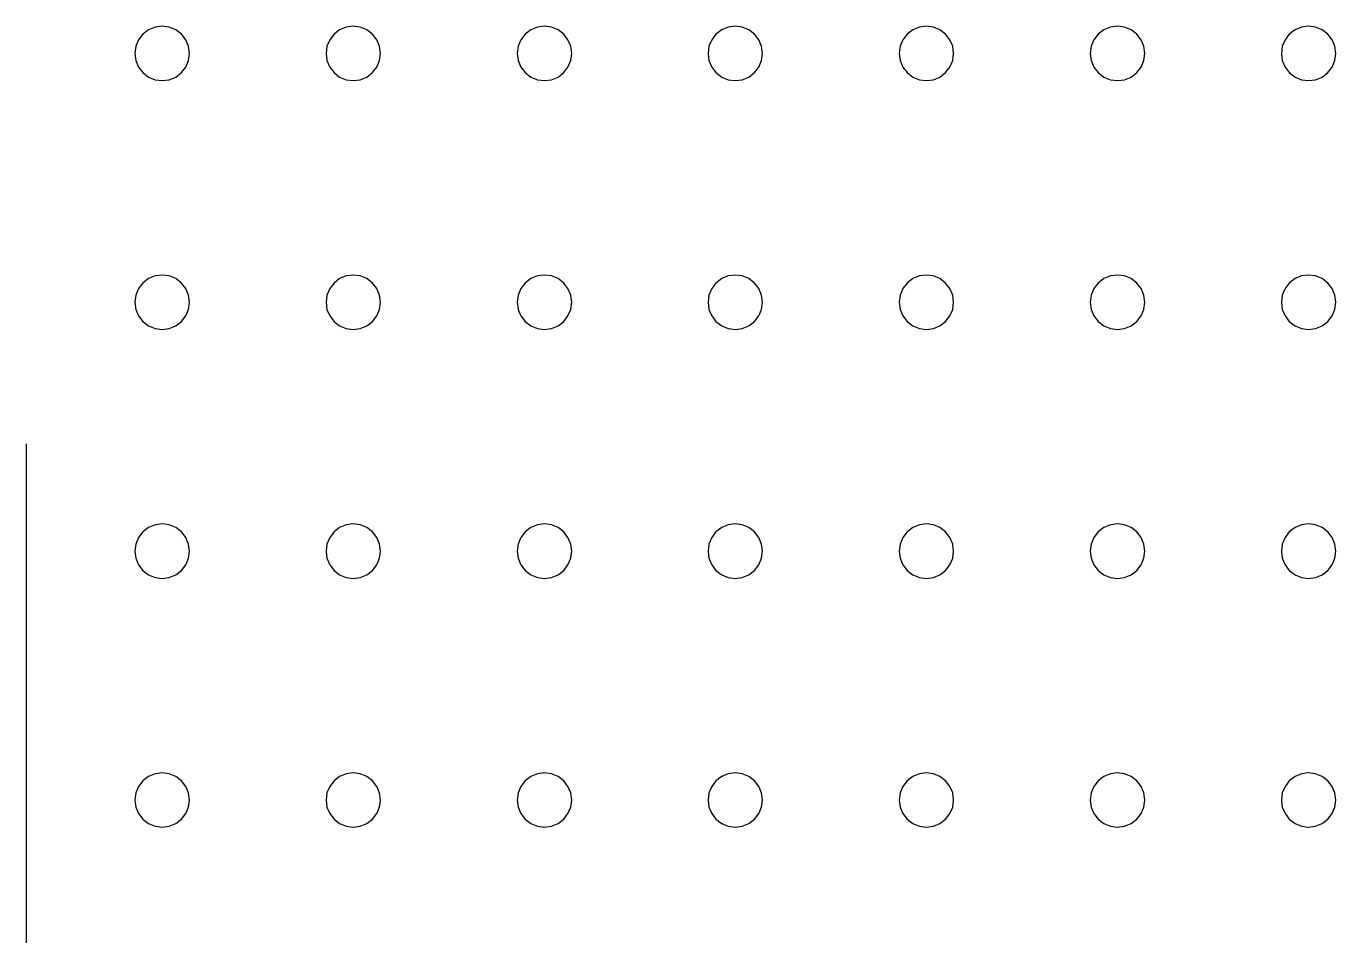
# Model space of a CAD drawing. Header units: millimetres. Extents: x 2562 to 7288, y 778 to 5635.
# Drawn here: x 5838.04 to 5852.44, y 1707.46 to 1717.48 of the extents above; entities that cross this region are included whole.
import ezdxf

# ---------------------------------------------------------------- set-up
doc = ezdxf.new("R2010")
doc.units = ezdxf.units.MM
doc.layers.add('0-gnl-gor3', color=252, linetype='Continuous')
doc.layers.add('2-tef-sabit', color=251, linetype='Continuous')

# ---------------------------------------------------------------- blocks, each defined once
blk = doc.blocks.new('ice well')
at = {"layer": '0-gnl-gor3'}
for p, q in [((62954.26, 6851.94), (62847.2, 6851.95)), ((62956.26, 6851.94), (62954.26, 6851.94)), ((62958.26, 6851.94), (62956.26, 6851.94)), ((62988.26, 6851.94), (62958.26, 6851.94)), ((63001.51, 6851.94), (62988.26, 6851.94)), ((62961.52, 6839.89), (62960.79, 6839.59)), ((62962.29, 6839.99), (62961.52, 6839.89)), ((62963.07, 6839.89), (62962.29, 6839.99)), ((62963.79, 6839.59), (62963.07, 6839.89)), ((62988.92, 6839.89), (62988.19, 6839.59)), ((62989.69, 6839.99), (62988.92, 6839.89)), ((62990.47, 6839.89), (62989.69, 6839.99)), ((62991.19, 6839.59), (62990.47, 6839.89)), ((63016.31, 6839.89), (63015.59, 6839.59)), ((63017.09, 6839.99), (63016.31, 6839.89)), ((63017.87, 6839.89), (63017.09, 6839.99)), ((63018.59, 6839.59), (63017.87, 6839.89)), ((63043.71, 6839.89), (63042.99, 6839.59)), ((63044.49, 6839.99), (63043.71, 6839.89)), ((63045.27, 6839.89), (63044.49, 6839.99)), ((63045.99, 6839.59), (63045.27, 6839.89)), ((62959.7, 6838.49), (62959.4, 6837.76)), ((62960.17, 6839.11), (62959.7, 6838.49)), ((62960.79, 6839.59), (62960.17, 6839.11)), ((62964.42, 6839.11), (62963.79, 6839.59)), ((62964.89, 6838.49), (62964.42, 6839.11)), ((62965.19, 6837.76), (62964.89, 6838.49)), ((62987.09, 6838.49), (62986.79, 6837.76)), ((62987.57, 6839.11), (62987.09, 6838.49)), ((62988.19, 6839.59), (62987.57, 6839.11)), ((62991.81, 6839.11), (62991.19, 6839.59)), ((62992.29, 6838.49), (62991.81, 6839.11)), ((62992.59, 6837.76), (62992.29, 6838.49)), ((63014.49, 6838.49), (63014.19, 6837.76)), ((63014.97, 6839.11), (63014.49, 6838.49)), ((63015.59, 6839.59), (63014.97, 6839.11)), ((63019.21, 6839.11), (63018.59, 6839.59)), ((63019.69, 6838.49), (63019.21, 6839.11)), ((63019.99, 6837.76), (63019.69, 6838.49)), ((63041.89, 6838.49), (63041.59, 6837.76)), ((63042.37, 6839.11), (63041.89, 6838.49)), ((63042.99, 6839.59), (63042.37, 6839.11)), ((63046.61, 6839.11), (63045.99, 6839.59)), ((63047.09, 6838.49), (63046.61, 6839.11)), ((63047.39, 6837.76), (63047.09, 6838.49)), ((62959.4, 6837.76), (62959.29, 6836.99)), ((62959.29, 6836.99), (62959.4, 6836.21)), ((62965.29, 6836.99), (62965.19, 6837.76)), ((62965.19, 6836.21), (62965.29, 6836.99)), ((62986.79, 6837.76), (62986.69, 6836.99)), ((62986.69, 6836.99), (62986.79, 6836.21)), ((62992.69, 6836.99), (62992.59, 6837.76)), ((62992.59, 6836.21), (62992.69, 6836.99)), ((63014.19, 6837.76), (63014.09, 6836.99)), ((63014.09, 6836.99), (63014.19, 6836.21)), ((63020.09, 6836.99), (63019.99, 6837.76)), ((63019.99, 6836.21), (63020.09, 6836.99)), ((63041.59, 6837.76), (63041.49, 6836.99)), ((63041.49, 6836.99), (63041.59, 6836.21)), ((63047.49, 6836.99), (63047.39, 6837.76)), ((63047.39, 6836.21), (63047.49, 6836.99)), ((62959.4, 6836.21), (62959.7, 6835.49)), ((62964.89, 6835.49), (62965.19, 6836.21)), ((62986.79, 6836.21), (62987.09, 6835.49)), ((62992.29, 6835.49), (62992.59, 6836.21)), ((63014.19, 6836.21), (63014.49, 6835.49)), ((63019.69, 6835.49), (63019.99, 6836.21)), ((63041.59, 6836.21), (63041.89, 6835.49)), ((63047.09, 6835.49), (63047.39, 6836.21)), ((62959.7, 6835.49), (62960.17, 6834.87)), ((62960.17, 6834.87), (62960.79, 6834.39)), ((62960.79, 6834.39), (62961.52, 6834.09)), ((62961.52, 6834.09), (62962.29, 6833.99)), ((62962.29, 6833.99), (62963.07, 6834.09)), ((62963.07, 6834.09), (62963.79, 6834.39)), ((62963.79, 6834.39), (62964.42, 6834.87)), ((62964.42, 6834.87), (62964.89, 6835.49)), ((62987.09, 6835.49), (62987.57, 6834.87)), ((62987.57, 6834.87), (62988.19, 6834.39)), ((62988.19, 6834.39), (62988.92, 6834.09)), ((62988.92, 6834.09), (62989.69, 6833.99)), ((62989.69, 6833.99), (62990.47, 6834.09)), ((62990.47, 6834.09), (62991.19, 6834.39)), ((62991.19, 6834.39), (62991.81, 6834.87)), ((62991.81, 6834.87), (62992.29, 6835.49)), ((63014.49, 6835.49), (63014.97, 6834.87)), ((63014.97, 6834.87), (63015.59, 6834.39)), ((63015.59, 6834.39), (63016.31, 6834.09)), ((63016.31, 6834.09), (63017.09, 6833.99)), ((63017.09, 6833.99), (63017.87, 6834.09)), ((63017.87, 6834.09), (63018.59, 6834.39)), ((63018.59, 6834.39), (63019.21, 6834.87)), ((63019.21, 6834.87), (63019.69, 6835.49)), ((63041.89, 6835.49), (63042.37, 6834.87)), ((63042.37, 6834.87), (63042.99, 6834.39)), ((63042.99, 6834.39), (63043.71, 6834.09)), ((63043.71, 6834.09), (63044.49, 6833.99)), ((63044.49, 6833.99), (63045.27, 6834.09)), ((63045.27, 6834.09), (63045.99, 6834.39)), ((63045.99, 6834.39), (63046.61, 6834.87)), ((63046.61, 6834.87), (63047.09, 6835.49)), ((62960.79, 6818.56), (62960.17, 6818.08)), ((62961.52, 6818.86), (62960.79, 6818.56)), ((62962.29, 6818.96), (62961.52, 6818.86)), ((62963.07, 6818.86), (62962.29, 6818.96)), ((62963.79, 6818.56), (62963.07, 6818.86)), ((62964.42, 6818.08), (62963.79, 6818.56)), ((62988.19, 6818.56), (62987.57, 6818.08)), ((62988.92, 6818.86), (62988.19, 6818.56)), ((62989.69, 6818.96), (62988.92, 6818.86)), ((62990.47, 6818.86), (62989.69, 6818.96)), ((62991.19, 6818.56), (62990.47, 6818.86)), ((62991.81, 6818.08), (62991.19, 6818.56)), ((63015.59, 6818.56), (63014.97, 6818.08)), ((63016.31, 6818.86), (63015.59, 6818.56)), ((63017.09, 6818.96), (63016.31, 6818.86)), ((63017.87, 6818.86), (63017.09, 6818.96)), ((63018.59, 6818.56), (63017.87, 6818.86)), ((63019.21, 6818.08), (63018.59, 6818.56)), ((63042.99, 6818.56), (63042.37, 6818.08)), ((63043.71, 6818.86), (63042.99, 6818.56)), ((63044.49, 6818.96), (63043.71, 6818.86)), ((63045.27, 6818.86), (63044.49, 6818.96)), ((63045.99, 6818.56), (63045.27, 6818.86)), ((63046.61, 6818.08), (63045.99, 6818.56)), ((62959.7, 6817.46), (62959.4, 6816.74)), ((62960.17, 6818.08), (62959.7, 6817.46)), ((62964.89, 6817.46), (62964.42, 6818.08)), ((62965.19, 6816.74), (62964.89, 6817.46)), ((62987.09, 6817.46), (62986.79, 6816.74)), ((62987.57, 6818.08), (62987.09, 6817.46)), ((62992.29, 6817.46), (62991.81, 6818.08)), ((62992.59, 6816.74), (62992.29, 6817.46)), ((63014.49, 6817.46), (63014.19, 6816.74)), ((63014.97, 6818.08), (63014.49, 6817.46)), ((63019.69, 6817.46), (63019.21, 6818.08)), ((63019.99, 6816.74), (63019.69, 6817.46)), ((63041.89, 6817.46), (63041.59, 6816.74)), ((63042.37, 6818.08), (63041.89, 6817.46)), ((63047.09, 6817.46), (63046.61, 6818.08)), ((63047.39, 6816.74), (63047.09, 6817.46)), ((62959.4, 6816.74), (62959.29, 6815.96)), ((62959.29, 6815.96), (62959.4, 6815.19)), ((62965.29, 6815.96), (62965.19, 6816.74)), ((62965.19, 6815.19), (62965.29, 6815.96)), ((62986.79, 6816.74), (62986.69, 6815.96)), ((62986.69, 6815.96), (62986.79, 6815.19)), ((62992.69, 6815.96), (62992.59, 6816.74)), ((62992.59, 6815.19), (62992.69, 6815.96)), ((63014.19, 6816.74), (63014.09, 6815.96)), ((63014.09, 6815.96), (63014.19, 6815.19)), ((63020.09, 6815.96), (63019.99, 6816.74)), ((63019.99, 6815.19), (63020.09, 6815.96)), ((63041.59, 6816.74), (63041.49, 6815.96)), ((63041.49, 6815.96), (63041.59, 6815.19)), ((63047.49, 6815.96), (63047.39, 6816.74)), ((63047.39, 6815.19), (63047.49, 6815.96)), ((62959.4, 6815.19), (62959.7, 6814.46)), ((62959.7, 6814.46), (62960.17, 6813.84)), ((62964.42, 6813.84), (62964.89, 6814.46)), ((62964.89, 6814.46), (62965.19, 6815.19)), ((62986.79, 6815.19), (62987.09, 6814.46)), ((62987.09, 6814.46), (62987.57, 6813.84)), ((62991.81, 6813.84), (62992.29, 6814.46)), ((62992.29, 6814.46), (62992.59, 6815.19)), ((63014.19, 6815.19), (63014.49, 6814.46)), ((63014.49, 6814.46), (63014.97, 6813.84)), ((63019.21, 6813.84), (63019.69, 6814.46)), ((63019.69, 6814.46), (63019.99, 6815.19)), ((63041.59, 6815.19), (63041.89, 6814.46)), ((63041.89, 6814.46), (63042.37, 6813.84)), ((63046.61, 6813.84), (63047.09, 6814.46)), ((63047.09, 6814.46), (63047.39, 6815.19)), ((62960.17, 6813.84), (62960.79, 6813.36)), ((62960.79, 6813.36), (62961.52, 6813.06)), ((62961.52, 6813.06), (62962.29, 6812.96)), ((62962.29, 6812.96), (62963.07, 6813.06)), ((62963.07, 6813.06), (62963.79, 6813.36)), ((62963.79, 6813.36), (62964.42, 6813.84)), ((62987.57, 6813.84), (62988.19, 6813.36)), ((62988.19, 6813.36), (62988.92, 6813.06)), ((62988.92, 6813.06), (62989.69, 6812.96)), ((62989.69, 6812.96), (62990.47, 6813.06)), ((62990.47, 6813.06), (62991.19, 6813.36)), ((62991.19, 6813.36), (62991.81, 6813.84)), ((63014.97, 6813.84), (63015.59, 6813.36)), ((63015.59, 6813.36), (63016.31, 6813.06)), ((63016.31, 6813.06), (63017.09, 6812.96)), ((63017.09, 6812.96), (63017.87, 6813.06)), ((63017.87, 6813.06), (63018.59, 6813.36)), ((63018.59, 6813.36), (63019.21, 6813.84)), ((63042.37, 6813.84), (63042.99, 6813.36)), ((63042.99, 6813.36), (63043.71, 6813.06)), ((63043.71, 6813.06), (63044.49, 6812.96)), ((63044.49, 6812.96), (63045.27, 6813.06)), ((63045.27, 6813.06), (63045.99, 6813.36)), ((63045.99, 6813.36), (63046.61, 6813.84)), ((62960.17, 6797.06), (62959.7, 6796.43)), ((62960.79, 6797.53), (62960.17, 6797.06)), ((62961.52, 6797.83), (62960.79, 6797.53)), ((62962.29, 6797.93), (62961.52, 6797.83)), ((62963.07, 6797.83), (62962.29, 6797.93)), ((62963.79, 6797.53), (62963.07, 6797.83)), ((62964.42, 6797.06), (62963.79, 6797.53)), ((62964.89, 6796.43), (62964.42, 6797.06)), ((62987.57, 6797.06), (62987.09, 6796.43)), ((62988.19, 6797.53), (62987.57, 6797.06)), ((62988.92, 6797.83), (62988.19, 6797.53)), ((62989.69, 6797.93), (62988.92, 6797.83)), ((62990.47, 6797.83), (62989.69, 6797.93)), ((62991.19, 6797.53), (62990.47, 6797.83)), ((62991.81, 6797.06), (62991.19, 6797.53)), ((62992.29, 6796.43), (62991.81, 6797.06)), ((63014.97, 6797.06), (63014.49, 6796.43)), ((63015.59, 6797.53), (63014.97, 6797.06)), ((63016.31, 6797.83), (63015.59, 6797.53)), ((63017.09, 6797.93), (63016.31, 6797.83)), ((63017.87, 6797.83), (63017.09, 6797.93)), ((63018.59, 6797.53), (63017.87, 6797.83)), ((63019.21, 6797.06), (63018.59, 6797.53)), ((63019.69, 6796.43), (63019.21, 6797.06)), ((63042.37, 6797.06), (63041.89, 6796.43)), ((63042.99, 6797.53), (63042.37, 6797.06)), ((63043.71, 6797.83), (63042.99, 6797.53)), ((63044.49, 6797.93), (63043.71, 6797.83)), ((63045.27, 6797.83), (63044.49, 6797.93)), ((63045.99, 6797.53), (63045.27, 6797.83)), ((63046.61, 6797.06), (63045.99, 6797.53)), ((63047.09, 6796.43), (63046.61, 6797.06)), ((62959.4, 6795.71), (62959.29, 6794.93)), ((62959.7, 6796.43), (62959.4, 6795.71)), ((62965.19, 6795.71), (62964.89, 6796.43)), ((62965.29, 6794.93), (62965.19, 6795.71)), ((62986.79, 6795.71), (62986.69, 6794.93)), ((62987.09, 6796.43), (62986.79, 6795.71)), ((62992.59, 6795.71), (62992.29, 6796.43)), ((62992.69, 6794.93), (62992.59, 6795.71)), ((63014.19, 6795.71), (63014.09, 6794.93)), ((63014.49, 6796.43), (63014.19, 6795.71)), ((63019.99, 6795.71), (63019.69, 6796.43)), ((63020.09, 6794.93), (63019.99, 6795.71)), ((63041.59, 6795.71), (63041.49, 6794.93)), ((63041.89, 6796.43), (63041.59, 6795.71)), ((63047.39, 6795.71), (63047.09, 6796.43)), ((63047.49, 6794.93), (63047.39, 6795.71)), ((62959.29, 6794.93), (62959.4, 6794.16)), ((62959.4, 6794.16), (62959.7, 6793.43)), ((62964.89, 6793.43), (62965.19, 6794.16)), ((62965.19, 6794.16), (62965.29, 6794.93)), ((62986.69, 6794.93), (62986.79, 6794.16)), ((62986.79, 6794.16), (62987.09, 6793.43)), ((62992.29, 6793.43), (62992.59, 6794.16)), ((62992.59, 6794.16), (62992.69, 6794.93)), ((63014.09, 6794.93), (63014.19, 6794.16)), ((63014.19, 6794.16), (63014.49, 6793.43)), ((63019.69, 6793.43), (63019.99, 6794.16)), ((63019.99, 6794.16), (63020.09, 6794.93)), ((63041.49, 6794.93), (63041.59, 6794.16)), ((63041.59, 6794.16), (63041.89, 6793.43)), ((63047.09, 6793.43), (63047.39, 6794.16)), ((63047.39, 6794.16), (63047.49, 6794.93)), ((62959.7, 6793.43), (62960.17, 6792.81)), ((62960.17, 6792.81), (62960.79, 6792.34)), ((62960.79, 6792.34), (62961.52, 6792.04)), ((62963.07, 6792.04), (62963.79, 6792.34)), ((62963.79, 6792.34), (62964.42, 6792.81)), ((62964.42, 6792.81), (62964.89, 6793.43)), ((62987.09, 6793.43), (62987.57, 6792.81)), ((62987.57, 6792.81), (62988.19, 6792.34)), ((62988.19, 6792.34), (62988.92, 6792.04)), ((62990.47, 6792.04), (62991.19, 6792.34)), ((62991.19, 6792.34), (62991.81, 6792.81)), ((62991.81, 6792.81), (62992.29, 6793.43)), ((63014.49, 6793.43), (63014.97, 6792.81)), ((63014.97, 6792.81), (63015.59, 6792.34)), ((63015.59, 6792.34), (63016.31, 6792.04)), ((63017.87, 6792.04), (63018.59, 6792.34)), ((63018.59, 6792.34), (63019.21, 6792.81)), ((63019.21, 6792.81), (63019.69, 6793.43)), ((63041.89, 6793.43), (63042.37, 6792.81)), ((63042.37, 6792.81), (63042.99, 6792.34)), ((63042.99, 6792.34), (63043.71, 6792.04)), ((63045.27, 6792.04), (63045.99, 6792.34)), ((63045.99, 6792.34), (63046.61, 6792.81)), ((63046.61, 6792.81), (63047.09, 6793.43)), ((62961.52, 6792.04), (62962.29, 6791.93)), ((62962.29, 6791.93), (62963.07, 6792.04)), ((62988.92, 6792.04), (62989.69, 6791.93)), ((62989.69, 6791.93), (62990.47, 6792.04)), ((63016.31, 6792.04), (63017.09, 6791.93)), ((63017.09, 6791.93), (63017.87, 6792.04)), ((63043.71, 6792.04), (63044.49, 6791.93)), ((63044.49, 6791.93), (63045.27, 6792.04)), ((62960.79, 6776.53), (62960.17, 6776.06)), ((62961.52, 6776.83), (62960.79, 6776.53)), ((62962.29, 6776.93), (62961.52, 6776.83)), ((62963.07, 6776.83), (62962.29, 6776.93)), ((62963.79, 6776.53), (62963.07, 6776.83)), ((62964.42, 6776.06), (62963.79, 6776.53)), ((62988.19, 6776.53), (62987.57, 6776.06)), ((62988.92, 6776.83), (62988.19, 6776.53)), ((62989.69, 6776.93), (62988.92, 6776.83)), ((62990.47, 6776.83), (62989.69, 6776.93)), ((62991.19, 6776.53), (62990.47, 6776.83)), ((62991.81, 6776.06), (62991.19, 6776.53)), ((63015.59, 6776.53), (63014.97, 6776.06)), ((63016.31, 6776.83), (63015.59, 6776.53)), ((63017.09, 6776.93), (63016.31, 6776.83)), ((63017.87, 6776.83), (63017.09, 6776.93)), ((63018.59, 6776.53), (63017.87, 6776.83)), ((63019.21, 6776.06), (63018.59, 6776.53)), ((63042.99, 6776.53), (63042.37, 6776.06)), ((63043.71, 6776.83), (63042.99, 6776.53)), ((63044.49, 6776.93), (63043.71, 6776.83)), ((63045.27, 6776.83), (63044.49, 6776.93)), ((63045.99, 6776.53), (63045.27, 6776.83)), ((63046.61, 6776.06), (63045.99, 6776.53)), ((62959.7, 6775.43), (62959.4, 6774.71)), ((62960.17, 6776.06), (62959.7, 6775.43)), ((62964.89, 6775.43), (62964.42, 6776.06)), ((62965.19, 6774.71), (62964.89, 6775.43)), ((62987.09, 6775.43), (62986.79, 6774.71)), ((62987.57, 6776.06), (62987.09, 6775.43)), ((62992.29, 6775.43), (62991.81, 6776.06)), ((62992.59, 6774.71), (62992.29, 6775.43)), ((63014.49, 6775.43), (63014.19, 6774.71)), ((63014.97, 6776.06), (63014.49, 6775.43)), ((63019.69, 6775.43), (63019.21, 6776.06)), ((63019.99, 6774.71), (63019.69, 6775.43)), ((63041.89, 6775.43), (63041.59, 6774.71)), ((63042.37, 6776.06), (63041.89, 6775.43)), ((63047.09, 6775.43), (63046.61, 6776.06)), ((63047.39, 6774.71), (63047.09, 6775.43)), ((62959.4, 6774.71), (62959.29, 6773.93)), ((62959.29, 6773.93), (62959.4, 6773.16)), ((62965.29, 6773.93), (62965.19, 6774.71)), ((62965.19, 6773.16), (62965.29, 6773.93)), ((62986.79, 6774.71), (62986.69, 6773.93)), ((62986.69, 6773.93), (62986.79, 6773.16)), ((62992.69, 6773.93), (62992.59, 6774.71)), ((62992.59, 6773.16), (62992.69, 6773.93)), ((63014.19, 6774.71), (63014.09, 6773.93)), ((63014.09, 6773.93), (63014.19, 6773.16)), ((63020.09, 6773.93), (63019.99, 6774.71)), ((63019.99, 6773.16), (63020.09, 6773.93)), ((63041.59, 6774.71), (63041.49, 6773.93)), ((63041.49, 6773.93), (63041.59, 6773.16)), ((63047.49, 6773.93), (63047.39, 6774.71)), ((63047.39, 6773.16), (63047.49, 6773.93)), ((62959.4, 6773.16), (62959.7, 6772.43)), ((62959.7, 6772.43), (62960.17, 6771.81)), ((62964.42, 6771.81), (62964.89, 6772.43)), ((62964.89, 6772.43), (62965.19, 6773.16)), ((62986.79, 6773.16), (62987.09, 6772.43)), ((62987.09, 6772.43), (62987.57, 6771.81)), ((62991.81, 6771.81), (62992.29, 6772.43)), ((62992.29, 6772.43), (62992.59, 6773.16)), ((63014.19, 6773.16), (63014.49, 6772.43)), ((63014.49, 6772.43), (63014.97, 6771.81)), ((63019.21, 6771.81), (63019.69, 6772.43)), ((63019.69, 6772.43), (63019.99, 6773.16)), ((63041.59, 6773.16), (63041.89, 6772.43)), ((63041.89, 6772.43), (63042.37, 6771.81)), ((63046.61, 6771.81), (63047.09, 6772.43)), ((63047.09, 6772.43), (63047.39, 6773.16)), ((62960.17, 6771.81), (62960.79, 6771.34)), ((62960.79, 6771.34), (62961.52, 6771.04)), ((62961.52, 6771.04), (62962.29, 6770.93)), ((62962.29, 6770.93), (62963.07, 6771.04)), ((62963.07, 6771.04), (62963.79, 6771.34)), ((62963.79, 6771.34), (62964.42, 6771.81)), ((62987.57, 6771.81), (62988.19, 6771.34)), ((62988.19, 6771.34), (62988.92, 6771.04)), ((62988.92, 6771.04), (62989.69, 6770.93)), ((62989.69, 6770.93), (62990.47, 6771.04)), ((62990.47, 6771.04), (62991.19, 6771.34)), ((62991.19, 6771.34), (62991.81, 6771.81)), ((63014.97, 6771.81), (63015.59, 6771.34)), ((63015.59, 6771.34), (63016.31, 6771.04)), ((63016.31, 6771.04), (63017.09, 6770.93)), ((63017.09, 6770.93), (63017.87, 6771.04)), ((63017.87, 6771.04), (63018.59, 6771.34)), ((63018.59, 6771.34), (63019.21, 6771.81)), ((63042.37, 6771.81), (63042.99, 6771.34)), ((63042.99, 6771.34), (63043.71, 6771.04)), ((63043.71, 6771.04), (63044.49, 6770.93)), ((63044.49, 6770.93), (63045.27, 6771.04)), ((63045.27, 6771.04), (63045.99, 6771.34)), ((63045.99, 6771.34), (63046.61, 6771.81)), ((62960.17, 6755.03), (62959.7, 6754.41)), ((62960.79, 6755.51), (62960.17, 6755.03)), ((62961.52, 6755.81), (62960.79, 6755.51)), ((62962.29, 6755.91), (62961.52, 6755.81)), ((62963.07, 6755.81), (62962.29, 6755.91)), ((62963.79, 6755.51), (62963.07, 6755.81)), ((62964.42, 6755.03), (62963.79, 6755.51)), ((62964.89, 6754.41), (62964.42, 6755.03)), ((62987.57, 6755.03), (62987.09, 6754.41)), ((62988.19, 6755.51), (62987.57, 6755.03)), ((62988.92, 6755.81), (62988.19, 6755.51)), ((62989.69, 6755.91), (62988.92, 6755.81)), ((62990.47, 6755.81), (62989.69, 6755.91)), ((62991.19, 6755.51), (62990.47, 6755.81)), ((62991.81, 6755.03), (62991.19, 6755.51)), ((62992.29, 6754.41), (62991.81, 6755.03)), ((63014.97, 6755.03), (63014.49, 6754.41)), ((63015.59, 6755.51), (63014.97, 6755.03)), ((63016.31, 6755.81), (63015.59, 6755.51)), ((63017.09, 6755.91), (63016.31, 6755.81)), ((63017.87, 6755.81), (63017.09, 6755.91)), ((63018.59, 6755.51), (63017.87, 6755.81)), ((63019.21, 6755.03), (63018.59, 6755.51)), ((63019.69, 6754.41), (63019.21, 6755.03)), ((63042.37, 6755.03), (63041.89, 6754.41)), ((63042.99, 6755.51), (63042.37, 6755.03)), ((63043.71, 6755.81), (63042.99, 6755.51)), ((63044.49, 6755.91), (63043.71, 6755.81)), ((63045.27, 6755.81), (63044.49, 6755.91)), ((63045.99, 6755.51), (63045.27, 6755.81)), ((63046.61, 6755.03), (63045.99, 6755.51)), ((63047.09, 6754.41), (63046.61, 6755.03)), ((62959.4, 6753.68), (62959.29, 6752.91)), ((62959.7, 6754.41), (62959.4, 6753.68)), ((62965.19, 6753.68), (62964.89, 6754.41)), ((62965.29, 6752.91), (62965.19, 6753.68)), ((62986.79, 6753.68), (62986.69, 6752.91)), ((62987.09, 6754.41), (62986.79, 6753.68)), ((62992.59, 6753.68), (62992.29, 6754.41)), ((62992.69, 6752.91), (62992.59, 6753.68)), ((63014.19, 6753.68), (63014.09, 6752.91)), ((63014.49, 6754.41), (63014.19, 6753.68)), ((63019.99, 6753.68), (63019.69, 6754.41)), ((63020.09, 6752.91), (63019.99, 6753.68)), ((63041.59, 6753.68), (63041.49, 6752.91)), ((63041.89, 6754.41), (63041.59, 6753.68)), ((63047.39, 6753.68), (63047.09, 6754.41)), ((63047.49, 6752.91), (63047.39, 6753.68)), ((62959.29, 6752.91), (62959.4, 6752.13)), ((62959.4, 6752.13), (62959.7, 6751.41)), ((62964.89, 6751.41), (62965.19, 6752.13)), ((62965.19, 6752.13), (62965.29, 6752.91)), ((62986.69, 6752.91), (62986.79, 6752.13)), ((62986.79, 6752.13), (62987.09, 6751.41)), ((62992.29, 6751.41), (62992.59, 6752.13)), ((62992.59, 6752.13), (62992.69, 6752.91)), ((63014.09, 6752.91), (63014.19, 6752.13)), ((63014.19, 6752.13), (63014.49, 6751.41)), ((63019.69, 6751.41), (63019.99, 6752.13)), ((63019.99, 6752.13), (63020.09, 6752.91)), ((63041.49, 6752.91), (63041.59, 6752.13)), ((63041.59, 6752.13), (63041.89, 6751.41)), ((63047.09, 6751.41), (63047.39, 6752.13)), ((63047.39, 6752.13), (63047.49, 6752.91)), ((62959.7, 6751.41), (62960.17, 6750.79)), ((62960.17, 6750.79), (62960.79, 6750.31)), ((62963.79, 6750.31), (62964.42, 6750.79)), ((62964.42, 6750.79), (62964.89, 6751.41)), ((62987.09, 6751.41), (62987.57, 6750.79)), ((62987.57, 6750.79), (62988.19, 6750.31)), ((62991.19, 6750.31), (62991.81, 6750.79)), ((62991.81, 6750.79), (62992.29, 6751.41)), ((63014.49, 6751.41), (63014.97, 6750.79)), ((63014.97, 6750.79), (63015.59, 6750.31)), ((63018.59, 6750.31), (63019.21, 6750.79)), ((63019.21, 6750.79), (63019.69, 6751.41)), ((63041.89, 6751.41), (63042.37, 6750.79)), ((63042.37, 6750.79), (63042.99, 6750.31)), ((63045.99, 6750.31), (63046.61, 6750.79)), ((63046.61, 6750.79), (63047.09, 6751.41)), ((62960.79, 6750.31), (62961.52, 6750.01)), ((62961.52, 6750.01), (62962.29, 6749.91)), ((62962.29, 6749.91), (62963.07, 6750.01)), ((62963.07, 6750.01), (62963.79, 6750.31)), ((62988.19, 6750.31), (62988.92, 6750.01)), ((62988.92, 6750.01), (62989.69, 6749.91)), ((62989.69, 6749.91), (62990.47, 6750.01)), ((62990.47, 6750.01), (62991.19, 6750.31)), ((63015.59, 6750.31), (63016.31, 6750.01)), ((63016.31, 6750.01), (63017.09, 6749.91)), ((63017.09, 6749.91), (63017.87, 6750.01)), ((63017.87, 6750.01), (63018.59, 6750.31)), ((63042.99, 6750.31), (63043.71, 6750.01)), ((63043.71, 6750.01), (63044.49, 6749.91)), ((63044.49, 6749.91), (63045.27, 6750.01)), ((63045.27, 6750.01), (63045.99, 6750.31)), ((62961.52, 6734.78), (62960.79, 6734.48)), ((62962.29, 6734.88), (62961.52, 6734.78)), ((62963.07, 6734.78), (62962.29, 6734.88)), ((62963.79, 6734.48), (62963.07, 6734.78)), ((62988.92, 6734.78), (62988.19, 6734.48)), ((62989.69, 6734.88), (62988.92, 6734.78)), ((62990.47, 6734.78), (62989.69, 6734.88)), ((62991.19, 6734.48), (62990.47, 6734.78)), ((63016.31, 6734.78), (63015.59, 6734.48)), ((63017.09, 6734.88), (63016.31, 6734.78)), ((63017.87, 6734.78), (63017.09, 6734.88)), ((63018.59, 6734.48), (63017.87, 6734.78)), ((63043.71, 6734.78), (63042.99, 6734.48)), ((63044.49, 6734.88), (63043.71, 6734.78)), ((63045.27, 6734.78), (63044.49, 6734.88)), ((63045.99, 6734.48), (63045.27, 6734.78)), ((62959.7, 6733.38), (62959.4, 6732.66)), ((62960.17, 6734), (62959.7, 6733.38)), ((62960.79, 6734.48), (62960.17, 6734)), ((62964.42, 6734), (62963.79, 6734.48)), ((62964.89, 6733.38), (62964.42, 6734)), ((62965.19, 6732.66), (62964.89, 6733.38)), ((62987.09, 6733.38), (62986.79, 6732.66)), ((62987.57, 6734), (62987.09, 6733.38)), ((62988.19, 6734.48), (62987.57, 6734)), ((62991.81, 6734), (62991.19, 6734.48)), ((62992.29, 6733.38), (62991.81, 6734)), ((62992.59, 6732.66), (62992.29, 6733.38)), ((63014.49, 6733.38), (63014.19, 6732.66)), ((63014.97, 6734), (63014.49, 6733.38)), ((63015.59, 6734.48), (63014.97, 6734)), ((63019.21, 6734), (63018.59, 6734.48)), ((63019.69, 6733.38), (63019.21, 6734)), ((63019.99, 6732.66), (63019.69, 6733.38)), ((63041.89, 6733.38), (63041.59, 6732.66)), ((63042.37, 6734), (63041.89, 6733.38)), ((63042.99, 6734.48), (63042.37, 6734)), ((63046.61, 6734), (63045.99, 6734.48)), ((63047.09, 6733.38), (63046.61, 6734)), ((63047.39, 6732.66), (63047.09, 6733.38)), ((62959.4, 6732.66), (62959.29, 6731.88)), ((62959.29, 6731.88), (62959.4, 6731.1)), ((62965.29, 6731.88), (62965.19, 6732.66)), ((62965.19, 6731.1), (62965.29, 6731.88)), ((62986.79, 6732.66), (62986.69, 6731.88)), ((62986.69, 6731.88), (62986.79, 6731.1)), ((62992.69, 6731.88), (62992.59, 6732.66)), ((62992.59, 6731.1), (62992.69, 6731.88)), ((63014.19, 6732.66), (63014.09, 6731.88)), ((63014.09, 6731.88), (63014.19, 6731.1)), ((63020.09, 6731.88), (63019.99, 6732.66)), ((63019.99, 6731.1), (63020.09, 6731.88)), ((63041.59, 6732.66), (63041.49, 6731.88)), ((63041.49, 6731.88), (63041.59, 6731.1)), ((63047.49, 6731.88), (63047.39, 6732.66)), ((63047.39, 6731.1), (63047.49, 6731.88)), ((62959.4, 6731.1), (62959.7, 6730.38)), ((62959.7, 6730.38), (62960.17, 6729.76)), ((62964.42, 6729.76), (62964.89, 6730.38)), ((62964.89, 6730.38), (62965.19, 6731.1)), ((62986.79, 6731.1), (62987.09, 6730.38)), ((62987.09, 6730.38), (62987.57, 6729.76)), ((62991.81, 6729.76), (62992.29, 6730.38)), ((62992.29, 6730.38), (62992.59, 6731.1)), ((63014.19, 6731.1), (63014.49, 6730.38)), ((63014.49, 6730.38), (63014.97, 6729.76)), ((63019.21, 6729.76), (63019.69, 6730.38)), ((63019.69, 6730.38), (63019.99, 6731.1)), ((63041.59, 6731.1), (63041.89, 6730.38)), ((63041.89, 6730.38), (63042.37, 6729.76)), ((63046.61, 6729.76), (63047.09, 6730.38)), ((63047.09, 6730.38), (63047.39, 6731.1)), ((62960.17, 6729.76), (62960.79, 6729.28)), ((62960.79, 6729.28), (62961.52, 6728.98)), ((62961.52, 6728.98), (62962.29, 6728.88)), ((62962.29, 6728.88), (62963.07, 6728.98)), ((62963.07, 6728.98), (62963.79, 6729.28)), ((62963.79, 6729.28), (62964.42, 6729.76)), ((62987.57, 6729.76), (62988.19, 6729.28)), ((62988.19, 6729.28), (62988.92, 6728.98)), ((62988.92, 6728.98), (62989.69, 6728.88)), ((62989.69, 6728.88), (62990.47, 6728.98)), ((62990.47, 6728.98), (62991.19, 6729.28)), ((62991.19, 6729.28), (62991.81, 6729.76)), ((63014.97, 6729.76), (63015.59, 6729.28)), ((63015.59, 6729.28), (63016.31, 6728.98)), ((63016.31, 6728.98), (63017.09, 6728.88)), ((63017.09, 6728.88), (63017.87, 6728.98)), ((63017.87, 6728.98), (63018.59, 6729.28)), ((63018.59, 6729.28), (63019.21, 6729.76)), ((63042.37, 6729.76), (63042.99, 6729.28)), ((63042.99, 6729.28), (63043.71, 6728.98)), ((63043.71, 6728.98), (63044.49, 6728.88)), ((63044.49, 6728.88), (63045.27, 6728.98)), ((63045.27, 6728.98), (63045.99, 6729.28)), ((63045.99, 6729.28), (63046.61, 6729.76)), ((62960.79, 6713.45), (62960.17, 6712.98)), ((62961.52, 6713.75), (62960.79, 6713.45)), ((62962.29, 6713.85), (62961.52, 6713.75)), ((62963.07, 6713.75), (62962.29, 6713.85)), ((62963.79, 6713.45), (62963.07, 6713.75)), ((62964.42, 6712.98), (62963.79, 6713.45)), ((62988.19, 6713.45), (62987.57, 6712.98)), ((62988.92, 6713.75), (62988.19, 6713.45)), ((62989.69, 6713.85), (62988.92, 6713.75)), ((62990.47, 6713.75), (62989.69, 6713.85)), ((62991.19, 6713.45), (62990.47, 6713.75)), ((62991.81, 6712.98), (62991.19, 6713.45)), ((63015.59, 6713.45), (63014.97, 6712.98)), ((63016.31, 6713.75), (63015.59, 6713.45)), ((63017.09, 6713.85), (63016.31, 6713.75)), ((63017.87, 6713.75), (63017.09, 6713.85)), ((63018.59, 6713.45), (63017.87, 6713.75)), ((63019.21, 6712.98), (63018.59, 6713.45)), ((63042.99, 6713.45), (63042.37, 6712.98)), ((63043.71, 6713.75), (63042.99, 6713.45)), ((63044.49, 6713.85), (63043.71, 6713.75)), ((63045.27, 6713.75), (63044.49, 6713.85)), ((63045.99, 6713.45), (63045.27, 6713.75)), ((63046.61, 6712.98), (63045.99, 6713.45)), ((62959.4, 6711.63), (62959.29, 6710.85)), ((62959.7, 6712.35), (62959.4, 6711.63)), ((62960.17, 6712.98), (62959.7, 6712.35)), ((62964.89, 6712.35), (62964.42, 6712.98)), ((62965.19, 6711.63), (62964.89, 6712.35)), ((62965.29, 6710.85), (62965.19, 6711.63)), ((62986.79, 6711.63), (62986.69, 6710.85)), ((62987.09, 6712.35), (62986.79, 6711.63)), ((62987.57, 6712.98), (62987.09, 6712.35)), ((62992.29, 6712.35), (62991.81, 6712.98)), ((62992.59, 6711.63), (62992.29, 6712.35)), ((62992.69, 6710.85), (62992.59, 6711.63)), ((63014.19, 6711.63), (63014.09, 6710.85)), ((63014.49, 6712.35), (63014.19, 6711.63)), ((63014.97, 6712.98), (63014.49, 6712.35)), ((63019.69, 6712.35), (63019.21, 6712.98)), ((63019.99, 6711.63), (63019.69, 6712.35)), ((63020.09, 6710.85), (63019.99, 6711.63)), ((63041.59, 6711.63), (63041.49, 6710.85)), ((63041.89, 6712.35), (63041.59, 6711.63)), ((63042.37, 6712.98), (63041.89, 6712.35)), ((63047.09, 6712.35), (63046.61, 6712.98)), ((63047.39, 6711.63), (63047.09, 6712.35)), ((63047.49, 6710.85), (63047.39, 6711.63)), ((62959.29, 6710.85), (62959.4, 6710.08)), ((62965.19, 6710.08), (62965.29, 6710.85)), ((62986.69, 6710.85), (62986.79, 6710.08)), ((62992.59, 6710.08), (62992.69, 6710.85)), ((63014.09, 6710.85), (63014.19, 6710.08)), ((63019.99, 6710.08), (63020.09, 6710.85)), ((63041.49, 6710.85), (63041.59, 6710.08)), ((63047.39, 6710.08), (63047.49, 6710.85)), ((62959.4, 6710.08), (62959.7, 6709.35)), ((62959.7, 6709.35), (62960.17, 6708.73)), ((62960.17, 6708.73), (62960.79, 6708.26)), ((62963.79, 6708.26), (62964.42, 6708.73)), ((62964.42, 6708.73), (62964.89, 6709.35)), ((62964.89, 6709.35), (62965.19, 6710.08)), ((62986.79, 6710.08), (62987.09, 6709.35)), ((62987.09, 6709.35), (62987.57, 6708.73)), ((62987.57, 6708.73), (62988.19, 6708.26)), ((62991.19, 6708.26), (62991.81, 6708.73)), ((62991.81, 6708.73), (62992.29, 6709.35)), ((62992.29, 6709.35), (62992.59, 6710.08)), ((63014.19, 6710.08), (63014.49, 6709.35)), ((63014.49, 6709.35), (63014.97, 6708.73)), ((63014.97, 6708.73), (63015.59, 6708.26)), ((63018.59, 6708.26), (63019.21, 6708.73)), ((63019.21, 6708.73), (63019.69, 6709.35)), ((63019.69, 6709.35), (63019.99, 6710.08)), ((63041.59, 6710.08), (63041.89, 6709.35)), ((63041.89, 6709.35), (63042.37, 6708.73)), ((63042.37, 6708.73), (63042.99, 6708.26)), ((63045.99, 6708.26), (63046.61, 6708.73)), ((63046.61, 6708.73), (63047.09, 6709.35)), ((63047.09, 6709.35), (63047.39, 6710.08)), ((62960.79, 6708.26), (62961.52, 6707.96)), ((62961.52, 6707.96), (62962.29, 6707.85)), ((62962.29, 6707.85), (62963.07, 6707.96)), ((62963.07, 6707.96), (62963.79, 6708.26)), ((62988.19, 6708.26), (62988.92, 6707.96)), ((62988.92, 6707.96), (62989.69, 6707.85)), ((62989.69, 6707.85), (62990.47, 6707.96)), ((62990.47, 6707.96), (62991.19, 6708.26)), ((63015.59, 6708.26), (63016.31, 6707.96)), ((63016.31, 6707.96), (63017.09, 6707.85)), ((63017.09, 6707.85), (63017.87, 6707.96)), ((63017.87, 6707.96), (63018.59, 6708.26)), ((63042.99, 6708.26), (63043.71, 6707.96)), ((63043.71, 6707.96), (63044.49, 6707.85)), ((63044.49, 6707.85), (63045.27, 6707.96)), ((63045.27, 6707.96), (63045.99, 6708.26))]:
    blk.add_line(p, q, dxfattribs=at)
blk = doc.blocks.new('DELIUNIT')
at = {"layer": '0-gnl-gor3', "xscale": 0.1, "yscale": 0.1, "zscale": 0.1, "rotation": 180}
blk.add_blockref('ice well', (6032.873, 639.376), dxfattribs=at)

msp = doc.modelspace()

# ---------------------------------------------------------------- block references
at = {"layer": '2-tef-sabit', "rotation": 270}
msp.add_blockref('DELIUNIT', (5883.854, 1445.602), dxfattribs=at)

doc.saveas('drawing.dxf')
